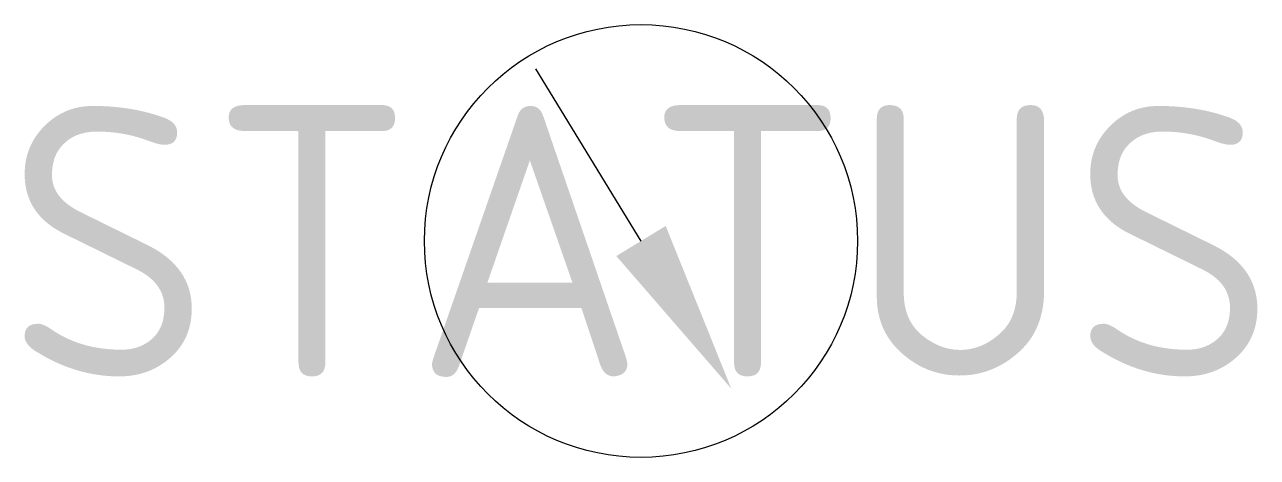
# Model space of a CAD drawing. Extents: x -5.7 to 5.7, y -2 to 2.
import ezdxf
from ezdxf.enums import TextEntityAlignment as Align

# ---------------------------------------------------------------- set-up
doc = ezdxf.new("R2010")
doc.units = 0
doc.header["$LTSCALE"] = 10
doc.header["$MEASUREMENT"] = 0
doc.layers.get('0').update_dxf_attribs({"linetype": 'CONTINUOUS'})
doc.styles.add('NLCS-ISO', font='NLCS-ISO.ttf', dxfattribs={"height": 2.5})

msp = doc.modelspace()

# ---------------------------------------------------------------- linework, layer by layer
msp.add_line((0, 0), (-0.972, 1.591))
msp.add_circle((0, 0), 2)
msp.add_solid([(-0.228, -0.139), (0.228, 0.139), (0.834, -1.365)])

# ---------------------------------------------------------------- texts
at = {"style": 'NLCS-ISO', "flags": 9}
msp.add_attdef('STATUS', text='NIEUW', height=2.5, dxfattribs=at).set_placement((0, 0), align=Align.MIDDLE)

doc.saveas('drawing.dxf')
